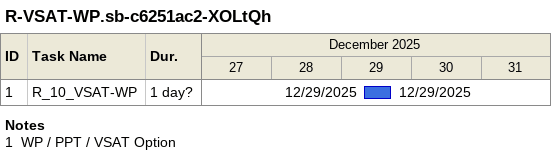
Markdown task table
R-VSAT-WP.sb-c6251ac2-XOLtQh

| ID | Task | Duration | Start | Finish |
|---|---|---|---|---|
| 1 | R_10_VSAT-WP | 1d? | 2025-12-29 | 2025-12-29 |

Notes
- 1: WP / PPT / VSAT Option
